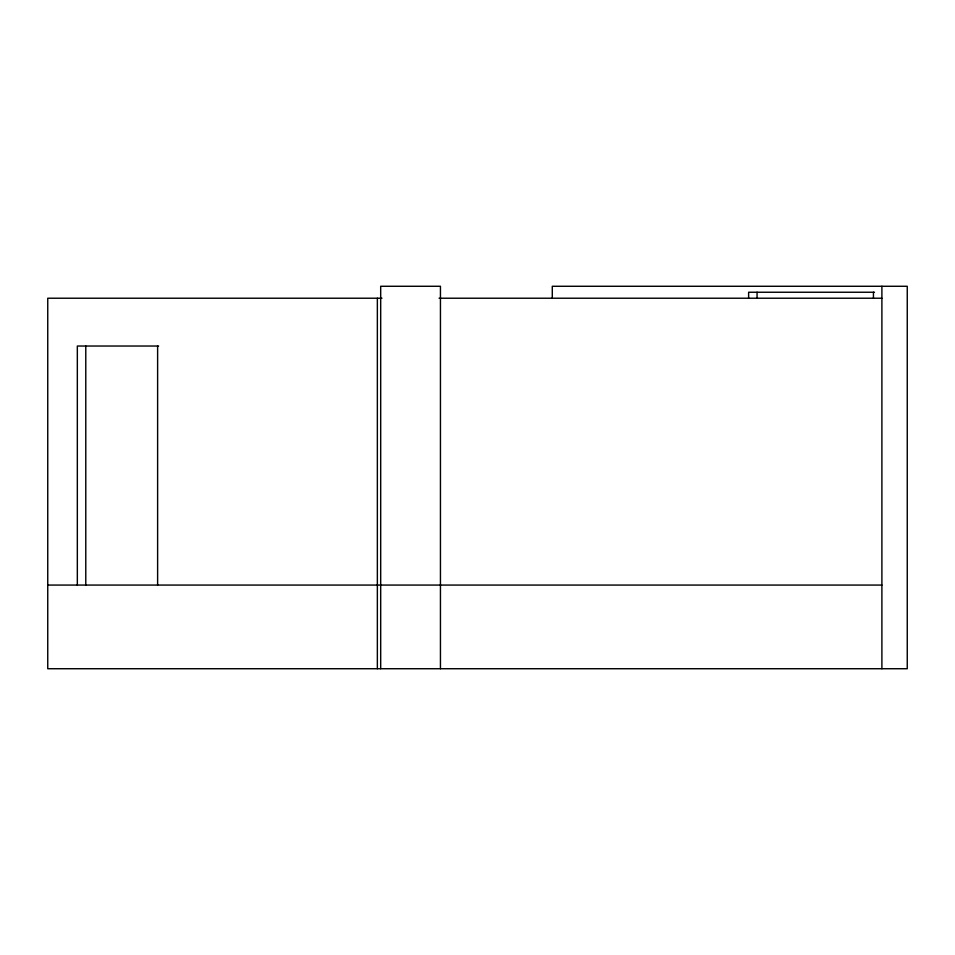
<?xml version="1.0" encoding="UTF-8"?>
<svg xmlns="http://www.w3.org/2000/svg" width="955" height="955" viewBox="0 0 955 955"><rect width="100%" height="100%" fill="white"/><g stroke="black" fill="none" stroke-linecap="round" stroke-linejoin="round"><path stroke-width="1.43" d="M874.47 292.242L748.625 292.242L748.625 298.175M381.976 298.223L47.75 298.223L47.75 668.727L907.25 668.727L907.25 286.273L552.288 286.273L552.288 298.175M439.073 298.223L881.895 298.223M158.637 346.032L77.331 346.032L77.331 585.069M47.75 585.069L881.895 585.069M881.895 286.273L881.895 668.727M873.443 292.242L873.443 298.175M757.064 292.242L757.064 298.044M440.446 668.727L440.446 286.273L380.687 286.273L380.687 668.727M377.356 298.223L377.356 668.727M157.623 346.032L157.623 585.069M85.783 346.032L85.783 585.069"/></g></svg>
